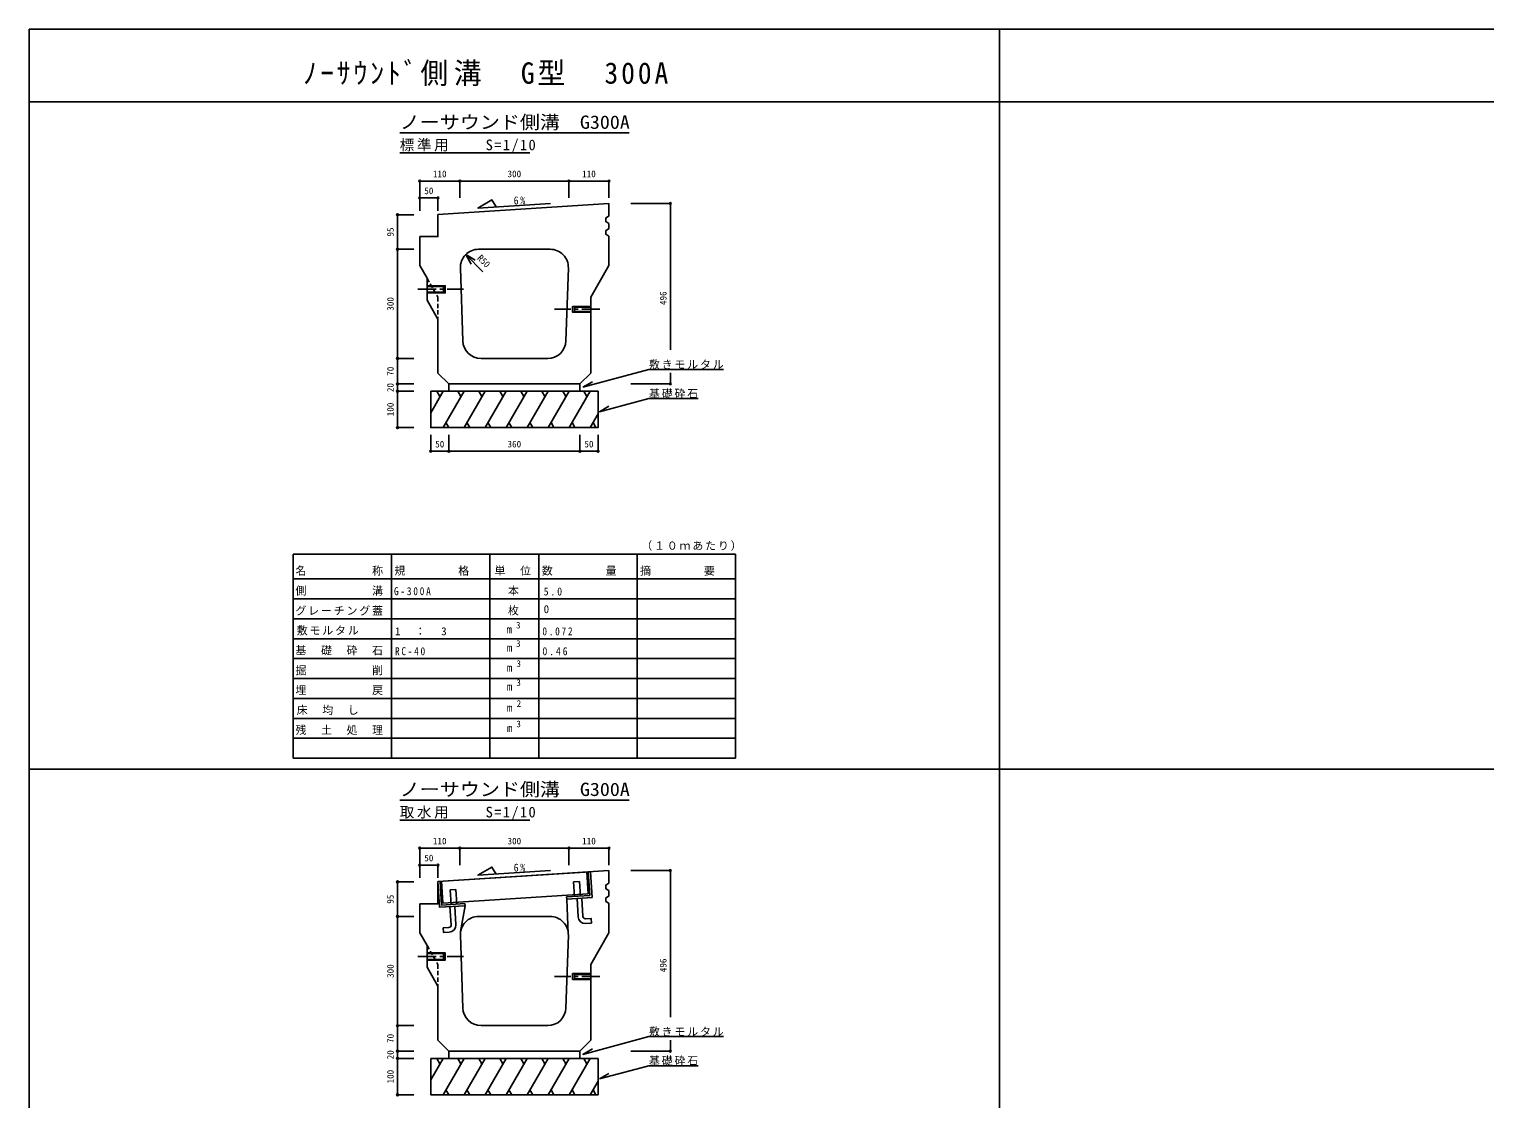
# Model space of a CAD drawing. Units: millimetres at full size, sheet at 1:10. Extents: x -5591 to 2409, y -2765 to 2935.
# Drawn here: x -5591 to -1591, y -4 to 2935 of the extents above; entities that cross this region are included whole.
import ezdxf
from ezdxf.enums import TextEntityAlignment as Align

# ---------------------------------------------------------------- set-up
doc = ezdxf.new("R2010")
doc.units = ezdxf.units.MM
doc.header["$LTSCALE"] = 10
doc.header["$PDMODE"] = 32
doc.header["$PDSIZE"] = 5
doc.linetypes.add('CHAIN1', pattern=[8, 5, -1, 1, -1])
doc.linetypes.add('DASHED1', pattern=[1.8, 1.2, -0.6])
doc.layers.add('0-0_通り芯', color=7, linetype='Continuous')
doc.styles.add('ＭＳ ゴシック', font='')
doc.styles.get('ＭＳ ゴシック').set_extended_font_data('MS Gothic')

msp = doc.modelspace()

# ---------------------------------------------------------------- linework, layer by layer
at = {"layer": '0-0_通り芯', "color": 2}
for p, q in [((-5590.73, 2935.48), (2409.27, 2935.48)), ((-5590.73, 2935.48), (-5590.73, -2764.52)), ((-2924.06, 2935.48), (-2924.06, -2764.52)), ((-5590.73, 2735.48), (2409.27, 2735.48)), ((-5590.73, 2735.48), (2409.27, 2735.48))]:
    msp.add_line(p, q, dxfattribs=at)
at = {"layer": '0-0_通り芯'}
for p, q in [((-4572.39, 2650.48), (-3942.39, 2650.48)), ((-4572.39, 2595.48), (-4214.89, 2595.48)), ((-3887.62, 2000.26), (-4069.13, 1951.62)), ((-3887.62, 2000.26), (-3682.62, 2000.26)), ((-4437.39, 1940.48), (-4437.39, 1960.48)), ((-4077.39, 1940.48), (-4077.39, 1960.48)), ((-4069.13, 1951.62), (-4043.15, 1966.62)), ((-4453.34, 1940.48), (-4487.39, 1881.5)), ((-4027.39, 1940.48), (-4487.39, 1940.48)), ((-4470.65, 1940.48), (-4462, 1925.5)), ((-4395.61, 1940.48), (-4453.34, 1840.48)), ((-4412.91, 1940.48), (-4404.26, 1925.5)), ((-4337.87, 1940.48), (-4395.61, 1840.48)), ((-4355.18, 1940.48), (-4346.53, 1925.5)), ((-4280.14, 1940.48), (-4337.87, 1840.48)), ((-4297.44, 1940.48), (-4288.79, 1925.5)), ((-4222.4, 1940.48), (-4280.14, 1840.48)), ((-4239.71, 1940.48), (-4231.06, 1925.5)), ((-4164.67, 1940.48), (-4222.4, 1840.48)), ((-4181.97, 1940.48), (-4173.32, 1925.5)), ((-4106.93, 1940.48), (-4164.67, 1840.48)), ((-4124.24, 1940.48), (-4115.59, 1925.5)), ((-4049.2, 1940.48), (-4106.93, 1840.48)), ((-4066.5, 1940.48), (-4057.85, 1925.5)), ((-3887.62, 1920.45), (-3752.62, 1920.45)), ((-4445.42, 1854.2), (-4437.5, 1840.48)), ((-4387.69, 1854.2), (-4379.77, 1840.48)), ((-4329.95, 1854.2), (-4322.03, 1840.48)), ((-4272.22, 1854.2), (-4264.3, 1840.48)), ((-4214.48, 1854.2), (-4206.56, 1840.48)), ((-4156.75, 1854.2), (-4148.83, 1840.48)), ((-4099.01, 1854.2), (-4091.09, 1840.48)), ((-4027.39, 1878.25), (-4049.2, 1840.48)), ((-4041.28, 1854.2), (-4033.36, 1840.48)), ((-4864.89, 1493.03), (-3649.89, 1493.03)), ((-4864.89, 1493.03), (-4864.89, 1369.91)), ((-4594.89, 1493.03), (-4594.89, 1369.91)), ((-4324.89, 1493.03), (-4324.89, 1369.91)), ((-4189.89, 1493.03), (-4189.89, 1369.91)), ((-3919.89, 1493.03), (-3919.89, 1369.91)), ((-3649.89, 1493.03), (-3649.89, 1369.91)), ((-4864.89, 1424.63), (-3649.89, 1424.63)), ((-4864.89, 1369.91), (-3649.89, 1369.91)), ((-4864.89, 1369.91), (-4864.89, 932.15)), ((-4594.89, 1369.91), (-4594.89, 932.15)), ((-4324.89, 1369.91), (-4324.89, 932.15)), ((-4189.89, 1369.91), (-4189.89, 932.15)), ((-3919.89, 1369.91), (-3919.89, 932.15)), ((-3649.89, 1369.91), (-3649.89, 932.15)), ((-4864.89, 1315.19), (-3649.89, 1315.19)), ((-4864.89, 1260.47), (-3649.89, 1260.47)), ((-4864.89, 1205.75), (-3649.89, 1205.75)), ((-4864.89, 1151.03), (-3649.89, 1151.03)), ((-4864.89, 1096.31), (-3649.89, 1096.31)), ((-4864.89, 1041.59), (-3649.89, 1041.59)), ((-4864.89, 986.87), (-3649.89, 986.87)), ((-4864.89, 932.15), (-3649.89, 932.15)), ((-4779.39, 932.15), (-3870.39, 932.15)), ((-4572.39, 817.15), (-3942.39, 817.15)), ((-4572.39, 762.15), (-4214.89, 762.15)), ((-4054.39, 559.56), (-4058.24, 619.44)), ((-4457.41, 593.79), (-4453.57, 533.91)), ((-4453.57, 533.91), (-4054.39, 559.56)), ((-3887.62, 166.92), (-3682.62, 166.92)), ((-4437.39, 107.15), (-4437.39, 127.15)), ((-4077.39, 107.15), (-4077.39, 127.15)), ((-4453.34, 107.15), (-4487.39, 48.17)), ((-4027.39, 107.15), (-4487.39, 107.15)), ((-4470.65, 107.15), (-4462, 92.16)), ((-4395.61, 107.15), (-4453.34, 7.15)), ((-4412.91, 107.15), (-4404.26, 92.16)), ((-4337.87, 107.15), (-4395.61, 7.15)), ((-4355.18, 107.15), (-4346.53, 92.16)), ((-4280.14, 107.15), (-4337.87, 7.15)), ((-4297.44, 107.15), (-4288.79, 92.16)), ((-4222.4, 107.15), (-4280.14, 7.15)), ((-4239.71, 107.15), (-4231.06, 92.16)), ((-4164.67, 107.15), (-4222.4, 7.15)), ((-4181.97, 107.15), (-4173.32, 92.16)), ((-4106.93, 107.15), (-4164.67, 7.15)), ((-4124.24, 107.15), (-4115.59, 92.16)), ((-4049.2, 107.15), (-4106.93, 7.15)), ((-4066.5, 107.15), (-4057.85, 92.16)), ((-3887.62, 87.12), (-4023.5, 50.71)), ((-3887.62, 87.12), (-3752.62, 87.12)), ((-4027.39, 44.91), (-4049.2, 7.15)), ((-4023.5, 50.71), (-3997.52, 65.71)), ((-4445.42, 20.87), (-4437.5, 7.15)), ((-4387.69, 20.87), (-4379.77, 7.15)), ((-4329.95, 20.87), (-4322.03, 7.15)), ((-4272.22, 20.87), (-4264.3, 7.15)), ((-4214.48, 20.87), (-4206.56, 7.15)), ((-4156.75, 20.87), (-4148.83, 7.15)), ((-4099.01, 20.87), (-4091.09, 7.15)), ((-4041.28, 20.87), (-4033.36, 7.15))]:
    msp.add_line(p, q, dxfattribs=at)
at = {"layer": '0-0_通り芯', "color": 4}
for p, q in [((-4517.39, 2518), (-4407.39, 2518)), ((-4517.39, 2518), (-4517.39, 2471.49)), ((-4407.39, 2518), (-4107.39, 2518)), ((-4407.39, 2518), (-4407.39, 2471.49)), ((-4107.39, 2518), (-3997.39, 2518)), ((-4107.39, 2518), (-4107.39, 2471.49)), ((-3997.39, 2518), (-3997.39, 2471.49)), ((-4517.39, 2471.49), (-4467.39, 2471.49)), ((-4517.39, 2471.49), (-4517.39, 2436.59)), ((-4467.39, 2471.49), (-4467.39, 2436.59)), ((-3828.86, 2456.68), (-3937.01, 2456.68)), ((-3828.86, 2054.2), (-3828.86, 2456.68)), ((-4578.39, 2330.48), (-4578.39, 2425.48)), ((-4578.39, 2425.48), (-4533.39, 2425.48)), ((-4578.39, 2030.48), (-4578.39, 2330.48)), ((-4578.39, 2330.48), (-4533.39, 2330.48)), ((-4344.05, 2268.83), (-4391.06, 2315.84)), ((-4391.06, 2315.84), (-4376.06, 2289.85)), ((-4391.06, 2315.84), (-4365.07, 2300.84)), ((-4578.39, 1960.48), (-4578.39, 2030.48)), ((-4578.39, 2030.48), (-4533.39, 2030.48)), ((-4578.39, 1940.48), (-4578.39, 1960.48)), ((-4578.39, 1960.48), (-4533.39, 1960.48)), ((-3828.86, 1960.48), (-3937.01, 1960.48)), ((-3828.86, 1960.48), (-3828.86, 1990.87)), ((-4578.39, 1840.48), (-4578.39, 1940.48)), ((-4578.39, 1940.48), (-4533.39, 1940.48)), ((-4578.39, 1840.48), (-4533.39, 1840.48)), ((-4487.39, 1775.48), (-4487.39, 1820.48)), ((-4437.39, 1775.48), (-4437.39, 1820.48)), ((-4077.39, 1775.48), (-4077.39, 1820.48)), ((-4027.39, 1775.48), (-4027.39, 1820.48)), ((-4487.39, 1775.48), (-4437.39, 1775.48)), ((-4437.39, 1775.48), (-4077.39, 1775.48)), ((-4077.39, 1775.48), (-4027.39, 1775.48)), ((-5590.73, 902.15), (2409.27, 902.15)), ((-4517.39, 684.67), (-4407.39, 684.67)), ((-4517.39, 684.67), (-4517.39, 638.16)), ((-4407.39, 684.67), (-4407.39, 638.16)), ((-4407.39, 684.67), (-4107.39, 684.67)), ((-4107.39, 684.67), (-4107.39, 638.16)), ((-4107.39, 684.67), (-3997.39, 684.67)), ((-3997.39, 684.67), (-3997.39, 638.16)), ((-4517.39, 638.16), (-4517.39, 603.26)), ((-4517.39, 638.16), (-4467.39, 638.16)), ((-4467.39, 638.16), (-4467.39, 603.26)), ((-4048.26, 620.08), (-4467.39, 593.15)), ((-4054.25, 619.69), (-4050.08, 554.83)), ((-4043.71, 549.23), (-4048.26, 620.08)), ((-3828.86, 623.35), (-3937.01, 623.35)), ((-3828.86, 220.87), (-3828.86, 623.35)), ((-4578.39, 497.15), (-4578.39, 592.15)), ((-4578.39, 592.15), (-4533.39, 592.15)), ((-4457.24, 528.67), (-4461.41, 593.53)), ((-4433.86, 570.25), (-4417.89, 571.28)), ((-4431.29, 530.33), (-4433.86, 570.25)), ((-4417.89, 571.28), (-4415.32, 531.36)), ((-4094.56, 592.05), (-4078.59, 593.08)), ((-4091.99, 552.14), (-4094.56, 592.05)), ((-4078.59, 593.08), (-4076.02, 553.16)), ((-4393.37, 532.77), (-4457.24, 528.67)), ((-4431.16, 473.73), (-4434.4, 524.12)), ((-4421.43, 524.96), (-4418.19, 474.56)), ((-4392.99, 526.78), (-4393.37, 532.77)), ((-4050.08, 554.83), (-4113.95, 550.72)), ((-4113.56, 544.74), (-4113.95, 550.72)), ((-4113.56, 544.74), (-4043.71, 549.23)), ((-4085.12, 546.56), (-4081.88, 496.17)), ((-4068.91, 497), (-4072.15, 547.4)), ((-4578.39, 197.15), (-4578.39, 497.15)), ((-4578.39, 497.15), (-4533.39, 497.15)), ((-4578.39, 127.15), (-4578.39, 197.15)), ((-4578.39, 197.15), (-4533.39, 197.15)), ((-4578.39, 107.15), (-4578.39, 127.15)), ((-4578.39, 127.15), (-4533.39, 127.15)), ((-3828.86, 127.15), (-3937.01, 127.15)), ((-3828.86, 127.15), (-3828.86, 157.54)), ((-4578.39, 7.15), (-4578.39, 107.15)), ((-4578.39, 107.15), (-4533.39, 107.15)), ((-4578.39, 7.15), (-4533.39, 7.15))]:
    msp.add_line(p, q, dxfattribs=at)
at = {"layer": '0-0_通り芯', "color": 3}
for p, q in [((-4467.39, 2426.48), (-3997.39, 2456.68)), ((-3997.39, 2456.68), (-3997.39, 2421.68)), ((-3997.39, 2401.68), (-3997.39, 2386.68)), ((-3997.39, 2401.68), (-3997.39, 2386.68)), ((-3997.39, 2366.68), (-3997.39, 2285.48)), ((-4355.7, 2330.48), (-4159.09, 2330.48)), ((-3997.39, 2285.48), (-4047.39, 2198.88)), ((-4405.67, 2278.82), (-4399.01, 2078.81)), ((-4115.78, 2078.81), (-4109.12, 2278.82)), ((-4047.39, 1990.48), (-4047.39, 2198.88)), ((-4467.39, 2138.88), (-4467.39, 1990.48)), ((-4349.03, 2030.48), (-4165.76, 2030.48)), ((-4437.39, 1960.48), (-4467.39, 1990.48)), ((-4077.39, 1960.48), (-4437.39, 1960.48)), ((-4077.39, 1960.48), (-4047.39, 1990.48)), ((-4467.39, 593.15), (-3997.39, 623.35)), ((-3997.39, 623.35), (-3997.39, 588.35)), ((-3997.39, 568.35), (-3997.39, 553.35)), ((-3997.39, 568.35), (-3997.39, 553.35)), ((-4392.99, 526.78), (-4405, 455.46)), ((-4113.56, 544.74), (-4109.14, 449.46)), ((-3997.39, 533.35), (-3997.39, 452.15)), ((-4355.7, 497.15), (-4159.09, 497.15)), ((-4405.67, 445.48), (-4399, 245.48)), ((-4115.78, 245.48), (-4109.12, 445.48)), ((-3997.39, 452.15), (-4047.39, 365.54)), ((-4047.39, 157.15), (-4047.39, 365.54)), ((-4467.39, 305.54), (-4467.39, 157.15)), ((-4349.03, 197.15), (-4165.76, 197.15)), ((-4437.39, 127.15), (-4467.39, 157.15)), ((-4077.39, 127.15), (-4437.39, 127.15)), ((-4077.39, 127.15), (-4047.39, 157.15))]:
    msp.add_line(p, q, dxfattribs=at)
at = {"layer": '0-0_通り芯', "linetype": 'CHAIN1'}
for p, q in [((-4522.39, 2220.48), (-4397.39, 2220.48)), ((-4022.39, 2165.48), (-4147.39, 2165.48)), ((-4522.39, 387.15), (-4397.39, 387.15)), ((-4022.39, 332.15), (-4147.39, 332.15))]:
    msp.add_line(p, q, dxfattribs=at)
at = {"layer": '0-0_通り芯'}
for points in [[(-4158.09, 2456.5), (-4357.67, 2443.68), (-4319.04, 2466.2), (-4307.78, 2446.88)], [(-4497.39, 2230.48), (-4447.39, 2230.48), (-4447.39, 2210.48), (-4497.39, 2210.48)], [(-4497.39, 2212.48), (-4452.39, 2212.48), (-4452.39, 2228.48), (-4497.39, 2228.48)], [(-4047.39, 2173.48), (-4097.39, 2173.48), (-4097.39, 2157.48), (-4047.39, 2157.48)], [(-4047.39, 2159.48), (-4092.39, 2159.48), (-4092.39, 2171.48), (-4047.39, 2171.48)], [(-4027.39, 1940.48), (-4027.39, 1840.48), (-4487.39, 1840.48), (-4487.39, 1940.48)], [(-3887.62, 1920.45), (-4023.5, 1884.04), (-3997.52, 1899.04)], [(-4158.08, 623.17), (-4357.67, 610.34), (-4319.04, 632.87), (-4307.78, 613.55)], [(-4497.39, 397.15), (-4447.39, 397.15), (-4447.39, 377.15), (-4497.39, 377.15)], [(-4497.39, 379.15), (-4452.39, 379.15), (-4452.39, 395.15), (-4497.39, 395.15)], [(-4047.39, 340.15), (-4097.39, 340.15), (-4097.39, 324.15), (-4047.39, 324.15)], [(-4047.39, 326.15), (-4092.39, 326.15), (-4092.39, 338.15), (-4047.39, 338.15)], [(-3887.62, 166.92), (-4069.13, 118.29), (-4043.15, 133.29)], [(-4027.39, 107.15), (-4027.39, 7.15), (-4487.39, 7.15), (-4487.39, 107.15)]]:
    msp.add_lwpolyline(points, dxfattribs=at)
at = {"layer": '0-0_通り芯', "color": 3}
for points in [[(-4517.39, 2365.48), (-4467.39, 2365.48), (-4467.39, 2426.48)], [(-3997.39, 2421.68), (-4006.39, 2416.68), (-4006.39, 2406.68), (-3997.39, 2401.68)], [(-4517.39, 2365.48), (-4517.39, 2285.48), (-4497.39, 2250.84)], [(-3997.39, 2386.68), (-4006.39, 2381.68), (-4006.39, 2371.68), (-3997.39, 2366.68)], [(-4497.39, 2250.84), (-4497.39, 2190.84), (-4467.39, 2138.88)], [(-4517.39, 532.15), (-4467.39, 532.15), (-4467.39, 593.15)], [(-3997.39, 588.35), (-4006.39, 583.35), (-4006.39, 573.35), (-3997.39, 568.35)], [(-4517.39, 532.15), (-4517.39, 452.15), (-4497.39, 417.51)], [(-3997.39, 553.35), (-4006.39, 548.35), (-4006.39, 538.35), (-3997.39, 533.35)], [(-4497.39, 417.51), (-4497.39, 357.51), (-4467.39, 305.54)]]:
    msp.add_lwpolyline(points, dxfattribs=at)
at = {"layer": '0-0_通り芯', "color": 3, "linetype": 'DASHED1'}
for points in [[(-4497.39, 2250.84), (-4467.39, 2198.88), (-4467.39, 2138.88)], [(-4497.39, 417.51), (-4467.39, 365.54), (-4467.39, 305.54)]]:
    msp.add_lwpolyline(points, dxfattribs=at)
at = {"layer": '0-0_通り芯', "color": 4}
for points in [[(-4467.39, 593.15), (-4462.84, 522.29), (-4392.99, 526.78)], [(-4061.17, 477.96), (-4045.7, 478.95), (-4046.54, 491.93), (-4062.01, 490.93)], [(-4436.4, 453.85), (-4451.87, 452.86), (-4452.7, 465.83), (-4437.23, 466.82)]]:
    msp.add_lwpolyline(points, dxfattribs=at)
at = {"layer": '0-0_通り芯', "color": 3}
for centre, start, end in [((-4355.7, 2280.48), 90, 181.90916), ((-4159.09, 2280.48), 358.09085, 90), ((-4349.03, 2080.48), 181.90916, 270), ((-4165.76, 2080.48), 270, 358.09085), ((-4355.7, 447.15), 90, 181.90916), ((-4159.09, 447.15), 358.09085, 90), ((-4349.03, 247.15), 181.90916, 270), ((-4165.76, 247.15), 270, 358.09085)]:
    msp.add_arc(centre, 50, start, end, dxfattribs=at)
at = {"layer": '0-0_通り芯', "color": 4}
for centre, radius, start, end in [((-4062.42, 497.42), 19.5, 183.67641, 273.67641), ((-4062.42, 497.42), 6.5, 183.67641, 273.67641), ((-4437.65, 473.31), 6.5, 273.67641, 3.67639), ((-4437.65, 473.31), 19.5, 273.67641, 3.67639)]:
    msp.add_arc(centre, radius, start, end, dxfattribs=at)
for p in [(-4517.39, 2518), (-4407.39, 2518), (-4107.39, 2518), (-3997.39, 2518), (-4517.39, 2471.49), (-4467.39, 2471.49), (-3828.86, 2456.68), (-4578.39, 2425.48), (-4578.39, 2330.48), (-4578.39, 2030.48), (-4578.39, 1960.48), (-3828.86, 1960.48), (-4578.39, 1940.48), (-4578.39, 1840.48), (-4487.39, 1775.48), (-4437.39, 1775.48), (-4077.39, 1775.48), (-4027.39, 1775.48), (-4517.39, 684.67), (-4407.39, 684.67), (-4107.39, 684.67), (-3997.39, 684.67), (-4517.39, 638.16), (-4467.39, 638.16), (-3828.86, 623.35), (-4578.39, 592.15), (-4578.39, 497.15), (-4578.39, 197.15), (-4578.39, 127.15), (-3828.86, 127.15), (-4578.39, 107.15), (-4578.39, 7.15)]:
    msp.add_point(p, dxfattribs=at)

# ---------------------------------------------------------------- texts
at = {"layer": '0-0_通り芯', "color": 3, "style": 'ＭＳ ゴシック', "width": 1.1}
for p in [(-4572.39, 2650.48), (-4572.39, 817.15)]:
    msp.add_text('ノーサウンド側溝\u3000G300A', height=36.66, dxfattribs=at).set_placement(p, align=Align.BOTTOM_LEFT)
at = {"layer": '0-0_通り芯', "color": 4, "style": 'ＭＳ ゴシック'}
for s, p in [('110', (-4481.14, 2523)), ('300', (-4276.14, 2523)), ('110', (-4071.14, 2523)), ('50', (-4504.89, 2476.49)), ('50', (-4474.89, 1780.48)), ('360', (-4276.14, 1780.48)), ('50', (-4064.89, 1780.48)), ('3', (-4252.87, 1283.09)), ('3', (-4252.87, 1232.47)), ('3', (-4251.7, 1177.41)), ('3', (-4251.97, 1125.15)), ('2', (-4251.07, 1067.63)), ('3', (-4251.97, 1011.54)), ('110', (-4481.14, 689.67)), ('300', (-4276.14, 689.67)), ('110', (-4071.14, 689.67)), ('50', (-4504.89, 643.16))]:
    msp.add_text(s, height=18.33, dxfattribs=at).set_placement(p, align=Align.BOTTOM_LEFT)
for s, rotation, p in [('95', 90, (-4583.39, 2365.48)), ('R50', 315, (-4365.07, 2300.84)), ('496', 90, (-3833.86, 2177.33)), ('300', 90, (-4583.39, 2161.73)), ('70', 90, (-4583.39, 1982.98)), ('20', 90, (-4583.39, 1937.98)), ('100', 90, (-4583.39, 1871.73)), ('95', 90, (-4583.39, 532.15)), ('300', 90, (-4583.39, 328.4)), ('496', 90, (-3833.86, 344)), ('70', 90, (-4583.39, 149.65)), ('20', 90, (-4583.39, 104.65)), ('100', 90, (-4583.39, 38.4))]:
    msp.add_text(s, height=18.33, rotation=rotation, dxfattribs=at).set_placement(p, align=Align.BOTTOM_LEFT)
at = {"layer": '0-0_通り芯', "style": 'ＭＳ ゴシック'}
for s, p in [('0', (-4176.89, 1324.13)), ('m', (-4278.97, 1268.72)), ('m', (-4278.07, 1218.11)), ('m', (-4278.07, 1163.39)), ('m', (-4278.07, 1111.4)), ('m', (-4277.98, 1053.26)), ('m', (-4277.8, 997.18))]:
    msp.add_text(s, height=21.99, dxfattribs=at).set_placement(p, align=Align.BOTTOM_LEFT)
at = {"layer": '0-0_通り芯', "color": 2, "insert": (-4837.39, 2778.98), "char_height": 58.65, "attachment_point": 7, "style": 'ＭＳ ゴシック'}
msp.add_mtext('\\T1.21;\\W0.95;ﾉｰｻｳﾝﾄﾞ側溝\u3000G型\u3000300A', dxfattribs=at)
at = {"layer": '0-0_通り芯', "attachment_point": 7, "style": 'ＭＳ ゴシック'}
for s, insert, char_height in [('\\T1.18;標準用\u3000\u3000S=1/10', (-4572.39, 2595.48), 29.33), ('\\T1.17;敷きモルタル', (-3887.62, 2000.26), 21.99), ('\\T1.17;基礎砕石', (-3887.62, 1920.45), 21.99), ('\\T1.17;（１０ｍあたり）', (-3908.64, 1501.97), 21.99), ('\\T1.17;名\u3000\u3000\u3000\u3000\u3000称', (-4858.89, 1433.57), 21.99), ('\\T1.17;規\u3000\u3000\u3000\u3000格', (-4587.14, 1433.57), 21.99), ('\\T1.17;単\u3000位', (-4311.89, 1433.57), 21.99), ('\\T1.17;数\u3000\u3000\u3000\u3000量', (-4182.14, 1433.57), 21.99), ('\\T1.17;摘\u3000\u3000\u3000\u3000要', (-3912.14, 1433.57), 21.99), ('\\T1.17;側\u3000\u3000\u3000\u3000\u3000溝', (-4858.89, 1378.85), 21.99), ('\\T1.39;\\W0.85;G-300A', (-4588.14, 1379.64), 21.99), ('\\T1.17;\u3000本', (-4310.14, 1378.85), 21.99), ('\\T1.38;\\W0.9;5.0', (-4176.89, 1378.85), 21.99), ('\\T1.17;グレーチング蓋', (-4858.89, 1324.13), 21.99), ('\\T1.17;\u3000枚', (-4310.14, 1324.13), 21.99), ('\\T1.17;敷モルタル', (-4855.39, 1269.41), 21.99), ('\\T1.21;1\u3000：\u30003', (-4585.39, 1269.41), 21.99), ('\\T1.38;\\W0.85;0.072', (-4180.39, 1269.41), 21.99), ('\\T1.17;基\u3000礎\u3000砕\u3000石', (-4858.89, 1214.69), 21.99), ('\\T1.38;\\W0.85;RC-40', (-4585.39, 1214.69), 21.99), ('\\T1.38;\\W0.9;0.46', (-4180.39, 1214.69), 21.99), ('\\T1.17;掘\u3000\u3000\u3000\u3000\u3000削', (-4858.89, 1159.97), 21.99), ('\\T1.17;埋\u3000\u3000\u3000\u3000\u3000戻', (-4858.89, 1105.25), 21.99), ('\\T1.17;床\u3000均\u3000し', (-4855.39, 1050.53), 21.99), ('\\T1.17;残\u3000土\u3000処\u3000理', (-4858.89, 995.81), 21.99), ('\\T1.18;取水用\u3000\u3000S=1/10', (-4572.39, 762.15), 29.33), ('\\T1.17;敷きモルタル', (-3887.62, 166.92), 21.99), ('\\T1.17;基礎砕石', (-3887.62, 87.12), 21.99)]:
    msp.add_mtext(s, dxfattribs=dict(at, insert=insert, char_height=char_height))
at = {"layer": '0-0_通り芯', "char_height": 21.99, "attachment_point": 7, "rotation": 1.014, "style": 'ＭＳ ゴシック'}
for insert in [(-4259.13, 2453.25), (-4259.13, 619.92)]:
    msp.add_mtext('\\T1.36;\\W0.9;6%', dxfattribs=dict(at, insert=insert))

doc.saveas('drawing.dxf')
